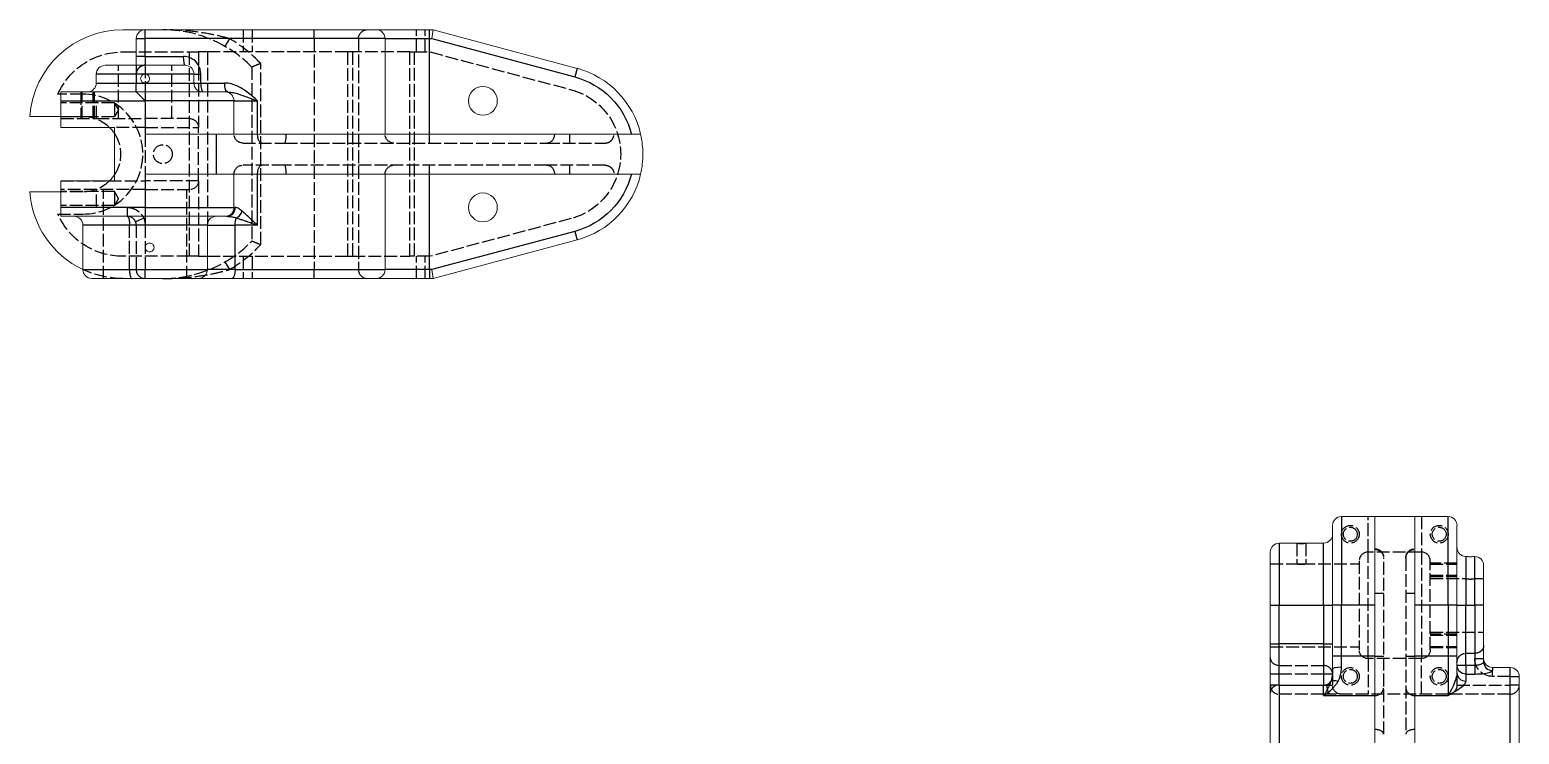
# Model space of a CAD drawing. Header units: millimetres. Extents: x -89 to 443, y 142 to 851.
# Drawn here: x -89 to 443, y 599 to 851 of the extents above; entities that cross this region are included whole.
import ezdxf

# ---------------------------------------------------------------- set-up
doc = ezdxf.new("R2010")
doc.units = ezdxf.units.MM
doc.linetypes.add('Dashed', pattern=[5.7, 4.56, -1.14])
doc.layers.add('Hidden (ANSI)', color=7, linetype='Dashed')
doc.layers.add('Visible Narrow (ANSI)', color=7, linetype='Continuous')
doc.layers.add('Hidden Narrow (ANSI)', color=7, linetype='Dashed', lineweight=25)
doc.layers.add('Visible (ANSI)', color=7, linetype='Continuous', lineweight=5)

msp = doc.modelspace()

# ---------------------------------------------------------------- linework, layer by layer
at = {"layer": 'Hidden (ANSI)'}
for p, q in [((-12.82, 850.97), (-12.82, 843.04)), ((28.37, 847.79), (28.37, 765.24)), ((52.26, 843.04), (52.26, 850.97)), ((-55.78, 843.04), (-31.95, 843.04)), ((-31.95, 843.04), (-28.78, 843.04)), ((-25.6, 843.04), (-28.78, 843.04)), ((-28.78, 843.04), (-28.78, 816.04)), ((24.62, 843.04), (-25.6, 843.04)), ((26.21, 843.04), (24.62, 843.04)), ((46.71, 843.04), (26.21, 843.04)), ((46.71, 843.04), (48.3, 843.04)), ((48.3, 843.04), (53.96, 843.04)), ((53.96, 843.04), (104.39, 829.53)), ((-57.37, 819.22), (-57.37, 838.27)), ((-51, 838.27), (-51, 835.09)), ((-38.29, 819.22), (-38.29, 838.27)), ((-9.73, 837.63), (-9.73, 775.41)), ((-51, 835.09), (-51, 831.92)), ((-70.05, 827.94), (-79, 827.94)), ((-58.8, 824.88), (-77.9, 824.88)), ((-70.36, 819.22), (-70.36, 828.74)), ((-66.39, 819.22), (-66.39, 828.74)), ((-65.2, 819.22), (-65.2, 825.57)), ((-58.8, 824.88), (-58.8, 819.9)), ((-57.3, 822.39), (-58.8, 824.88)), ((-51, 828.74), (-47.83, 825.57)), ((-77.9, 820.01), (-70.05, 820.01)), ((-58.8, 819.9), (-77.9, 819.9)), ((-57.3, 822.39), (-58.8, 819.9)), ((-65.2, 819.22), (-47.83, 819.22)), ((-31.95, 819.22), (-47.83, 819.22)), ((-28.78, 796.99), (-28.78, 816.04)), ((-12.9, 810.48), (2.02, 810.48)), ((2.02, 810.48), (95.7, 810.48)), ((95.7, 810.48), (116.46, 810.48)), ((2.02, 802.55), (-12.9, 802.55)), ((95.7, 802.55), (2.02, 802.55)), ((116.46, 802.55), (95.7, 802.55)), ((-58.8, 793.13), (-77.9, 793.13)), ((-70.05, 793.02), (-77.9, 793.02)), ((-47.83, 793.82), (-65.2, 793.82)), ((-65.2, 787.47), (-65.2, 793.82)), ((-62.71, 762.07), (-62.71, 793.82)), ((-58.8, 793.13), (-58.8, 788.15)), ((-57.3, 790.64), (-58.8, 793.13)), ((-47.83, 793.82), (-31.95, 793.82)), ((-32.95, 762.07), (-32.95, 793.82)), ((-28.78, 796.99), (-28.78, 769.99)), ((-58.8, 788.15), (-77.9, 788.15)), ((-57.3, 790.64), (-58.8, 788.15)), ((-79, 785.1), (-70.05, 785.1)), ((104.39, 783.5), (53.96, 769.99)), ((-51, 781.12), (-51, 765.24)), ((-31.95, 769.99), (-55.78, 769.99)), ((-28.78, 769.99), (-31.95, 769.99)), ((-28.78, 769.99), (-25.6, 769.99)), ((-25.6, 769.99), (24.62, 769.99)), ((-12.82, 769.99), (-12.82, 762.07)), ((24.62, 769.99), (26.21, 769.99)), ((26.21, 769.99), (46.71, 769.99)), ((48.3, 769.99), (46.71, 769.99)), ((53.96, 769.99), (48.3, 769.99)), ((52.26, 762.07), (52.26, 769.99)), ((389.03, 664.3), (389.03, 677)), ((408.05, 677), (408.05, 664.3)), ((363.59, 667.42), (363.59, 660.04)), ((366.77, 667.42), (366.77, 660.04)), ((354.08, 660.13), (385.83, 660.13)), ((385.83, 661.12), (385.83, 629.37)), ((408.05, 664.3), (389, 664.3)), ((394.57, 599.18), (394.57, 662.14)), ((402.49, 662.14), (402.49, 599.18)), ((411.23, 629.37), (411.23, 661.12)), ((411.23, 659.93), (420.75, 659.93)), ((411.23, 655.97), (420.75, 655.97)), ((411.23, 654.79), (423.93, 654.79)), ((427.1, 654.79), (430.28, 654.79)), ((411.23, 635.71), (430.28, 635.71)), ((411.23, 634.53), (420.75, 634.53)), ((354.08, 630.37), (385.83, 630.37)), ((411.23, 630.57), (420.75, 630.57)), ((427.1, 628.09), (423.93, 628.09)), ((376.3, 622.5), (376.3, 620.66)), ((408.05, 626.2), (389, 626.2)), ((389.03, 626.2), (389.03, 613.5)), ((408.05, 613.5), (408.05, 626.2)), ((376.3, 620.66), (376.3, 616.67)), ((420.75, 621.16), (420.75, 616.67)), ((417.58, 613.5), (373.13, 613.5))]:
    msp.add_line(p, q, dxfattribs=at)
at = {"layer": 'Hidden (ANSI)', "ltscale": 0.00573}
for p, q in [((394.57, 662.14), (394.57, 662.34)), ((402.49, 662.34), (402.49, 662.14))]:
    msp.add_line(p, q, dxfattribs=at)
at = {"layer": 'Hidden (ANSI)'}
for centre, radius in [((-41.48, 806.52), 3.37), ((382.65, 670.65), 2.49), ((414.4, 670.65), 2.49), ((382.65, 619.85), 2.49), ((414.4, 619.85), 2.49)]:
    msp.add_circle(centre, radius, dxfattribs=at)
for centre, radius, start, end in [((-41.48, 806.52), 44.45, 60.0736, 90), ((-41.48, 806.52), 44.45, 44.4153, 60.0736), ((-70.05, 806.52), 21.42, 270, 90), ((-54.18, 781.12), 3.18, 0, 90), ((-41.48, 806.52), 44.45, 299.9264, 315.5847), ((-41.48, 806.52), 44.45, 270, 299.9264), ((-47.83, 765.24), 3.17, 180, 270), ((31.55, 765.24), 3.17, 180, 270), ((389, 661.12), 3.17, 90, 180), ((408.05, 661.12), 3.17, 0, 90)]:
    msp.add_arc(centre, radius, start, end, dxfattribs=at)
at = {"layer": 'Hidden (ANSI)', "extrusion": (0, 0, -1)}
for centre, radius, start, end in [((-31.55, 847.79), 3.17, 0, 90), ((55.78, 817.64), 25.4, 23.9068, 90), ((-98.22, 806.52), 23.83, 105, 255), ((70.05, 806.52), 13.49, 90, 135.0991), ((70.05, 806.52), 13.49, 146.4996, 213.5004), ((31.95, 816.04), 3.17, 90, 180), ((12.9, 813.65), 3.17, 270, 0), ((-41.07, 813.65), 3.18, 270, 0), ((12.9, 799.38), 3.17, 0, 90), ((-41.07, 799.38), 3.18, 0, 90), ((70.05, 806.52), 13.49, 224.7488, 270), ((31.95, 796.99), 3.17, 180, 270), ((55.78, 795.39), 25.4, 270, 336.0932), ((55.78, 795.39), 33.32, 270, 295.3631), ((-391.39, 662.34), 3.17, 90, 180), ((-405.67, 662.34), 3.17, 0, 90), ((-389, 629.37), 3.18, 270, 0), ((-408.05, 629.37), 3.17, 180, 270), ((-379.48, 616.67), 3.17, 270, 0), ((-417.58, 616.67), 3.17, 180, 270)]:
    msp.add_arc(centre, radius, start, end, dxfattribs=at)
at = {"layer": 'Hidden (ANSI)'}
for points, knots in [([(-47.83, 838.27), (-47.83, 838.27), (-47.84, 838.27), (-47.9, 838.27), (-47.96, 838.26), (-48.1, 838.26), (-48.19, 838.25), (-48.6, 838.19), (-48.91, 838.09), (-49.53, 837.8), (-49.82, 837.59), (-50.3, 837.11), (-50.48, 836.86), (-50.77, 836.31), (-50.88, 836.03), (-50.98, 835.51), (-51, 835.3), (-51, 835.09)], [-0.5894239, -0.5894239, -0.5894239, -0.5894239, -0.5875107, -0.5875107, -0.563369, -0.563369, -0.5258142, -0.5258142, -0.3951937, -0.3951937, -0.2627816, -0.2627816, -0.1587218, -0.1587218, -0.0637775, -0.0637775, 0, 0, 0, 0]), ([(-6.55, 838.9), (-6.56, 838.89), (-6.56, 838.89), (-6.8, 838.8), (-7.04, 838.7), (-7.5, 838.52), (-7.73, 838.43), (-8.31, 838.2), (-8.64, 838.06), (-9.18, 837.85), (-9.38, 837.77), (-9.66, 837.65), (-9.7, 837.64), (-9.73, 837.63)], [-0.518613, -0.518613, -0.518613, -0.518613, -0.5177572, -0.5177572, -0.4409608, -0.4409608, -0.3645804, -0.3645804, -0.2352199, -0.2352199, -0.115353, -0.115353, 0, 0, 0, 0]), ([(-51, 828.74), (-51, 828.78), (-51, 828.83), (-51, 829.14), (-51, 829.4), (-51, 829.95), (-51, 830.35), (-51, 831.07), (-51, 831.53), (-51, 831.92)], [0.4727132, 0.4727132, 0.4727132, 0.4727132, 0.5922503, 0.5922503, 0.7112389, 0.7112389, 0.8292214, 0.8292214, 0.9462005, 0.9462005, 0.9462005, 0.9462005]), ([(116.46, 810.48), (116.46, 810.48), (116.47, 810.48), (116.68, 810.48), (116.89, 810.5), (117.31, 810.59), (117.51, 810.65), (118.09, 810.9), (118.43, 811.13), (119.01, 811.72), (119.24, 812.07), (119.55, 812.83), (119.63, 813.24), (119.63, 813.65)], [-0.0008147, -0.0008147, -0.0008147, -0.0008147, 0, 0, 0.0637937, 0.0637937, 0.1275799, 0.1275799, 0.2517273, 0.2517273, 0.3756908, 0.3756908, 0.4995618, 0.4995618, 0.4995618, 0.4995618]), ([(116.46, 802.55), (116.46, 802.55), (116.47, 802.55), (116.68, 802.55), (116.89, 802.53), (117.31, 802.45), (117.51, 802.38), (118.09, 802.14), (118.43, 801.9), (119.01, 801.31), (119.24, 800.97), (119.55, 800.2), (119.63, 799.79), (119.63, 799.38)], [-0.5003496, -0.5003496, -0.5003496, -0.5003496, -0.499535, -0.499535, -0.4357447, -0.4357447, -0.3719619, -0.3719619, -0.2478212, -0.2478212, -0.1238643, -0.1238643, 0, 0, 0, 0]), ([(-6.55, 774.14), (-6.56, 774.14), (-6.56, 774.14), (-6.8, 774.23), (-7.04, 774.33), (-7.5, 774.51), (-7.73, 774.6), (-8.31, 774.83), (-8.64, 774.97), (-9.18, 775.18), (-9.38, 775.27), (-9.66, 775.38), (-9.7, 775.4), (-9.73, 775.41)], [-0.0008579, -0.0008579, -0.0008579, -0.0008579, 0, 0, 0.0769876, 0.0769876, 0.1535582, 0.1535582, 0.2832408, 0.2832408, 0.4034061, 0.4034061, 0.5190462, 0.5190462, 0.5190462, 0.5190462]), ([(365.18, 660.13), (364.98, 660.13), (364.77, 660.13), (364.37, 660.13), (364.2, 660.13), (363.91, 660.12), (363.79, 660.11), (363.63, 660.08), (363.59, 660.06), (363.59, 660.02), (363.63, 659.99), (363.79, 659.94), (363.92, 659.91), (364.2, 659.85), (364.38, 659.83), (364.77, 659.79), (364.98, 659.79), (365.38, 659.79), (365.59, 659.79), (365.98, 659.83), (366.16, 659.85), (366.44, 659.91), (366.56, 659.94), (366.73, 659.99), (366.77, 660.02), (366.77, 660.06), (366.73, 660.08), (366.56, 660.11), (366.44, 660.12), (366.16, 660.13), (365.98, 660.13), (365.59, 660.13), (365.38, 660.13), (365.18, 660.13)], [0, 0, 0, 0, 0.0598036, 0.0598036, 0.1196071, 0.1196071, 0.1795496, 0.1795496, 0.239492, 0.239492, 0.2999753, 0.2999753, 0.3604586, 0.3604586, 0.4203195, 0.4203195, 0.4801803, 0.4801803, 0.5400412, 0.5400412, 0.5999021, 0.5999021, 0.6603854, 0.6603854, 0.7208687, 0.7208687, 0.7808111, 0.7808111, 0.8407536, 0.8407536, 0.9005571, 0.9005571, 0.9603607, 0.9603607, 0.9603607, 0.9603607]), ([(423.93, 654.79), (423.94, 654.78), (423.97, 654.78), (424.13, 654.76), (424.25, 654.74), (424.53, 654.7), (424.71, 654.69), (425.1, 654.66), (425.32, 654.65), (425.52, 654.65)], [0.719028, 0.719028, 0.719028, 0.719028, 0.7789462, 0.7789462, 0.8388645, 0.8388645, 0.8987843, 0.8987843, 0.9587041, 0.9587041, 0.9587041, 0.9587041]), ([(425.52, 654.65), (425.72, 654.65), (425.93, 654.66), (426.32, 654.69), (426.5, 654.7), (426.78, 654.74), (426.9, 654.76), (427.06, 654.78), (427.09, 654.78), (427.1, 654.79)], [0, 0, 0, 0, 0.0599198, 0.0599198, 0.1198396, 0.1198396, 0.1797578, 0.1797578, 0.239676, 0.239676, 0.239676, 0.239676]), ([(420.75, 624.87), (420.75, 625.27), (420.85, 625.74), (421.15, 626.47), (421.41, 626.87), (421.97, 627.43), (422.36, 627.7), (423.08, 628), (423.54, 628.09), (423.93, 628.09)], [0.4727132, 0.4727132, 0.4727132, 0.4727132, 0.5922503, 0.5922503, 0.7112389, 0.7112389, 0.8292214, 0.8292214, 0.9462005, 0.9462005, 0.9462005, 0.9462005]), ([(430.28, 630.97), (430.28, 630.97), (430.28, 630.97), (430.28, 630.9), (430.28, 630.85), (430.27, 630.7), (430.26, 630.61), (430.2, 630.22), (430.11, 629.93), (429.81, 629.36), (429.6, 629.1), (429.12, 628.69), (428.87, 628.53), (428.32, 628.28), (428.04, 628.19), (427.53, 628.11), (427.32, 628.09), (427.1, 628.09)], [-0.5894239, -0.5894239, -0.5894239, -0.5894239, -0.5875107, -0.5875107, -0.563369, -0.563369, -0.5258142, -0.5258142, -0.3951937, -0.3951937, -0.2627816, -0.2627816, -0.1587218, -0.1587218, -0.0637775, -0.0637775, 0, 0, 0, 0])]:
    msp.add_open_spline(points, degree=3, knots=knots, dxfattribs=at)
at = {"layer": 'Hidden Narrow (ANSI)'}
for p, q in [((-17.72, 847.79), (-19.3, 845.04)), ((-9.64, 850.97), (-9.64, 843.04)), ((12.5, 847.79), (12.5, 850.97)), ((12.5, 847.79), (12.5, 765.24)), ((49.08, 843.04), (49.08, 850.97)), ((-31.95, 769.99), (-31.95, 843.04)), ((-25.6, 843.04), (-25.6, 781.12)), ((24.62, 769.99), (24.62, 843.04)), ((26.21, 843.04), (26.21, 769.99)), ((46.71, 769.99), (46.71, 843.04)), ((48.3, 843.04), (48.3, 769.99)), ((-47.83, 838.27), (-47.83, 828.74)), ((-6.55, 774.14), (-6.55, 838.9)), ((-70.79, 828.74), (-70.79, 819.22)), ((-65.96, 819.22), (-65.96, 828.74)), ((-77.9, 819.22), (-65.2, 819.22)), ((-47.83, 816.04), (-58.8, 816.04)), ((-47.83, 816.04), (-28.78, 816.04)), ((-47.83, 813.65), (-47.83, 799.38)), ((53.77, 810.48), (53.77, 813.65)), ((103.76, 813.65), (103.76, 810.48)), ((53.77, 799.38), (53.77, 802.55)), ((103.76, 802.55), (103.76, 799.38)), ((-77.9, 796.99), (-47.83, 796.99)), ((-65.2, 793.82), (-77.9, 793.82)), ((-28.78, 796.99), (-47.83, 796.99)), ((-54.18, 787.47), (-54.18, 784.29)), ((-48.34, 783.6), (-51.26, 782.36)), ((-47.83, 784.29), (-47.83, 781.12)), ((-53.38, 765.24), (-53.38, 781.12)), ((-47.83, 781.12), (-47.83, 765.24)), ((-19.3, 767.99), (-17.72, 765.24)), ((-9.64, 769.99), (-9.64, 762.07)), ((49.08, 762.07), (49.08, 769.99)), ((-47.83, 762.07), (-47.83, 765.24)), ((12.5, 762.07), (12.5, 765.24)), ((389, 626.2), (389, 664.3)), ((408.05, 664.3), (408.05, 626.2)), ((420.75, 660.36), (411.23, 660.36)), ((411.23, 655.54), (420.75, 655.54)), ((391.39, 649.64), (394.57, 649.64)), ((402.49, 649.64), (405.67, 649.64)), ((420.75, 634.96), (411.23, 634.96)), ((411.23, 630.14), (420.75, 630.14)), ((357.25, 623.73), (373.13, 623.73)), ((391.39, 627.05), (394.57, 627.05)), ((402.49, 627.05), (405.67, 627.05)), ((427.1, 626.2), (430.28, 626.2)), ((357.25, 620.66), (354.08, 620.66)), ((373.13, 620.66), (357.25, 620.66)), ((376.3, 620.66), (373.13, 620.66)), ((433.45, 619.85), (433.45, 621.91)), ((439.8, 619.85), (433.45, 619.85)), ((439.8, 619.85), (442.98, 619.85)), ((357.25, 616.67), (354.08, 616.67)), ((357.25, 616.67), (373.13, 616.67)), ((373.13, 613.5), (357.25, 613.5)), ((373.13, 616.67), (374.37, 616.67)), ((374.37, 616.67), (376.3, 616.67)), ((439.8, 613.5), (417.58, 613.5)), ((420.75, 616.67), (439.8, 616.67)), ((442.98, 616.67), (439.8, 616.67))]:
    msp.add_line(p, q, dxfattribs=at)
for centre in [(382.65, 670.65), (414.4, 670.65), (382.65, 619.85), (414.4, 619.85)]:
    msp.add_circle(centre, 3.17, dxfattribs=at)
for centre, radius, start, end in [((-41.48, 806.52), 47.63, 42.8334, 60.0736), ((-41.48, 806.52), 47.62, 299.9264, 317.1666), ((357.25, 616.67), 3.18, 180, 270), ((439.8, 616.67), 3.17, 270, 0)]:
    msp.add_arc(centre, radius, start, end, dxfattribs=at)
at = {"layer": 'Hidden Narrow (ANSI)', "extrusion": (0, 0, -1)}
for centre, start, end in [((54.18, 781.12), 156.9361, 180), ((-433.45, 626.2), 270, 0)]:
    msp.add_arc(centre, 6.35, start, end, dxfattribs=at)
for centre, major_axis, ratio, start_param, end_param in [((-6.16, 813.65), (0, -3.18), 0.46875, 0, 1.570796), ((95.7, 813.65), (0, -3.18), 0.845587, 4.712389, 6.283185), ((-6.16, 799.38), (0, 3.18), 0.46875, 4.712389, 6.283185), ((95.7, 799.38), (0, 3.17), 0.845587, 0, 1.570796), ((-54.18, 781.12), (0, 3.18), 0.25, 0, 1.570796), ((391.39, 662.14), (3.18, 0), 0.984568, 4.712389, 6.283185), ((405.67, 662.14), (-3.17, 0), 0.984568, 0, 1.570796), ((357.25, 626.8), (-3.18, 0), 0.968246, 4.712389, 6.283185), ((375.62, 616.67), (0, -3.17), 0.391758, 0, 1.570796)]:
    msp.add_ellipse(centre, major_axis=major_axis, ratio=ratio, start_param=start_param, end_param=end_param, dxfattribs=at)
at = {"layer": 'Hidden Narrow (ANSI)'}
for centre, major_axis, ratio, start_param, end_param in [((2.02, 813.65), (0, -3.17), 0.175, 0, 1.570796), ((2.02, 799.38), (0, 3.18), 0.175, 4.712389, 6.283185), ((-52.59, 765.24), (0, -3.18), 0.25, 4.712389, 6.283185), ((373.13, 620.66), (3.18, 0), 0.968246, 0, 1.570796), ((391.39, 615.83), (3.18, 0), 0.883331, 4.712389, 6.283185), ((405.67, 615.83), (-3.18, 0), 0.883331, 0, 1.570796), ((391.39, 599.18), (3.17, 0), 0.533837, 0, 1.570796), ((405.67, 599.18), (-3.18, 0), 0.533837, 4.712389, 6.283185)]:
    msp.add_ellipse(centre, major_axis=major_axis, ratio=ratio, start_param=start_param, end_param=end_param, dxfattribs=at)
for points, knots in [([(-17.72, 847.79), (-18.65, 848.06), (-19.59, 848.31), (-22.08, 848.92), (-23.65, 849.25), (-27.74, 849.99), (-30.3, 850.34), (-35.75, 850.84), (-38.62, 850.97), (-41.48, 850.97)], [-2.569806, -2.569806, -2.569806, -2.569806, -2.248227, -2.248227, -1.733701, -1.733701, -0.910459, -0.910459, 0.002825, 0.002825, 0.002825, 0.002825]), ([(-54.18, 787.47), (-53.74, 787.47), (-53.3, 787.42), (-52.48, 787.25), (-52.1, 787.13), (-51.51, 786.88), (-51.29, 786.78), (-50.94, 786.58), (-50.81, 786.5), (-50.42, 786.24), (-50.17, 786.05), (-49.57, 785.52), (-49.24, 785.15), (-48.71, 784.38), (-48.5, 784), (-48.34, 783.6)], [0, 0, 0, 0, 0.1308465, 0.1308465, 0.2487927, 0.2487927, 0.322509, 0.322509, 0.3685817, 0.3685817, 0.4607271, 0.4607271, 0.6081598, 0.6081598, 0.7371634, 0.7371634, 0.7371634, 0.7371634]), ([(-41.48, 762.07), (-38.62, 762.07), (-35.75, 762.19), (-30.3, 762.69), (-27.74, 763.04), (-23.65, 763.78), (-22.08, 764.11), (-19.59, 764.72), (-18.65, 764.97), (-17.72, 765.24)], [-2.572631, -2.572631, -2.572631, -2.572631, -1.659347, -1.659347, -0.836105, -0.836105, -0.321579, -0.321579, 0, 0, 0, 0])]:
    msp.add_open_spline(points, degree=3, knots=knots, dxfattribs=at)
at = {"layer": 'Visible (ANSI)'}
for p, q in [((-55.78, 850.97), (-47.83, 850.97)), ((-51, 847.79), (-51, 841.44)), ((-47.83, 850.97), (34.72, 850.97)), ((53.77, 850.97), (34.72, 850.97)), ((37.9, 847.79), (37.9, 813.65)), ((55.01, 850.97), (53.77, 850.97)), ((54.59, 847.79), (55.01, 850.97)), ((106.44, 837.18), (55.01, 850.97)), ((-51, 841.44), (-51, 838.27)), ((-33.55, 838.27), (-62.1, 838.27)), ((-65.28, 831.92), (-65.28, 835.09)), ((-30.38, 831.92), (-30.38, 835.09)), ((-47.83, 828.74), (-77.9, 828.74)), ((-77.9, 825.57), (-77.9, 828.74)), ((-77.9, 825.57), (-77.9, 816.04)), ((-47.83, 828.74), (-19.25, 828.74)), ((-18.32, 828.74), (-19.25, 828.74)), ((-16.08, 825.57), (-16.08, 813.65)), ((-89.02, 820.01), (-77.9, 820.01)), ((-77.9, 816.04), (-58.8, 816.04)), ((-58.8, 816.04), (-58.8, 797.02)), ((-22.43, 813.65), (-47.83, 813.65)), ((-22.43, 813.65), (129.16, 813.65)), ((-47.83, 799.38), (-22.43, 799.38)), ((129.16, 799.38), (-22.43, 799.38)), ((-16.08, 799.38), (-16.08, 787.47)), ((37.9, 765.24), (37.9, 799.38)), ((-77.9, 793.02), (-89.02, 793.02)), ((-77.9, 797.02), (-77.9, 787.47)), ((-58.8, 797.02), (-77.9, 797.02)), ((-77.9, 784.29), (-77.9, 787.47)), ((-77.9, 784.29), (-47.83, 784.29)), ((-19.25, 784.29), (-47.83, 784.29)), ((-19.25, 784.29), (-18.7, 784.29)), ((-70.05, 765.24), (-70.05, 781.12)), ((-25.6, 765.24), (-25.6, 781.12)), ((55.01, 762.07), (106.44, 775.85)), ((-28.78, 762.07), (-66.88, 762.07)), ((-28.78, 762.07), (-16.87, 762.07)), ((34.72, 762.07), (-16.87, 762.07)), ((34.72, 762.07), (53.77, 762.07)), ((53.77, 762.07), (55.01, 762.07)), ((55.01, 762.07), (54.59, 765.24)), ((391.39, 677), (379.48, 677)), ((405.67, 677), (391.39, 677)), ((391.39, 540.32), (391.39, 677)), ((417.58, 677), (405.67, 677)), ((405.67, 677), (405.67, 540.32)), ((376.3, 645.25), (376.3, 673.82)), ((420.75, 673.82), (420.75, 645.25)), ((357.25, 667.47), (373.13, 667.47)), ((354.08, 645.25), (354.08, 664.3)), ((430.28, 645.25), (430.28, 659.52)), ((354.08, 645.25), (354.08, 631.49)), ((376.3, 645.25), (376.3, 627.05)), ((420.75, 627.05), (420.75, 645.25)), ((430.28, 625.05), (430.28, 645.25)), ((354.08, 631.49), (354.08, 613.83)), ((376.3, 627.05), (376.3, 622.5)), ((420.75, 621.16), (420.75, 627.05)), ((433.45, 623.02), (439.8, 623.02)), ((442.98, 619.85), (442.98, 537.3)), ((354.08, 537.3), (354.08, 613.83))]:
    msp.add_line(p, q, dxfattribs=at)
for centre in [(72.82, 825.57), (72.82, 787.47)]:
    msp.add_circle(centre, 5.16, dxfattribs=at)
at = {"layer": 'Visible (ANSI)', "extrusion": (0, 0, -1)}
for centre, radius, start, end in [((55.78, 817.64), 33.32, 4.0757, 90), ((47.83, 847.79), 3.17, 0, 90), ((-34.72, 847.79), 3.18, 90, 180), ((62.1, 835.09), 3.17, 0, 90), ((68.45, 831.92), 3.17, 180, 270), ((27.2, 831.92), 3.18, 270, 0), ((70.05, 806.52), 13.49, 135.0991, 146.4996), ((70.05, 806.52), 13.49, 213.5004, 224.7488), ((55.78, 795.39), 33.32, 295.3631, 355.9243), ((73.23, 781.12), 3.17, 90, 180), ((22.43, 781.12), 3.17, 0, 90), ((66.88, 765.24), 3.17, 270, 0), ((28.78, 765.24), 3.17, 180, 270), ((-34.72, 765.24), 3.17, 180, 270), ((-379.48, 673.82), 3.17, 0, 90), ((-417.58, 673.82), 3.18, 90, 180), ((-373.13, 670.65), 3.17, 180, 270), ((-357.25, 664.3), 3.17, 0, 90), ((-423.93, 665.87), 3.17, 270, 0), ((-427.1, 659.52), 3.17, 90, 180), ((-433.45, 626.2), 3.17, 270, 0)]:
    msp.add_arc(centre, radius, start, end, dxfattribs=at)
at = {"layer": 'Visible (ANSI)'}
for centre, radius, start, end in [((-33.55, 835.09), 3.17, 0, 90), ((98.22, 806.52), 31.75, 12.9911, 75), ((-19.25, 825.57), 3.18, 0, 90), ((98.22, 806.52), 31.75, 285, 347.0089), ((-19.25, 787.47), 3.17, 270, 0), ((439.8, 619.85), 3.17, 0, 90)]:
    msp.add_arc(centre, radius, start, end, dxfattribs=at)
for points, knots in [([(-47.83, 831.92), (-48.03, 831.92), (-48.24, 831.96), (-48.63, 832.12), (-48.81, 832.24), (-49.09, 832.52), (-49.21, 832.7), (-49.38, 833.09), (-49.42, 833.3), (-49.42, 833.7), (-49.38, 833.92), (-49.21, 834.31), (-49.09, 834.49), (-48.81, 834.77), (-48.63, 834.89), (-48.24, 835.05), (-48.03, 835.09), (-47.83, 835.09)], [0.2393381, 0.2393381, 0.2393381, 0.2393381, 0.2991725, 0.2991725, 0.359007, 0.359007, 0.4188416, 0.4188416, 0.4786762, 0.4786762, 0.5385108, 0.5385108, 0.5983454, 0.5983454, 0.6581798, 0.6581798, 0.7180143, 0.7180143, 0.7180143, 0.7180143]), ([(-47.83, 835.09), (-47.63, 835.09), (-47.42, 835.05), (-47.02, 834.89), (-46.85, 834.77), (-46.56, 834.49), (-46.44, 834.31), (-46.28, 833.92), (-46.24, 833.7), (-46.24, 833.5)], [0.7180143, 0.7180143, 0.7180143, 0.7180143, 0.7778487, 0.7778487, 0.8376832, 0.8376832, 0.8975178, 0.8975178, 0.9573524, 0.9573524, 0.9573524, 0.9573524]), ([(-46.24, 833.5), (-46.24, 833.3), (-46.28, 833.09), (-46.44, 832.7), (-46.56, 832.52), (-46.85, 832.24), (-47.02, 832.12), (-47.42, 831.96), (-47.63, 831.92), (-47.83, 831.92)], [0, 0, 0, 0, 0.0598346, 0.0598346, 0.1196692, 0.1196692, 0.1795036, 0.1795036, 0.2393381, 0.2393381, 0.2393381, 0.2393381]), ([(-47.83, 773.17), (-47.83, 773.37), (-47.79, 773.58), (-47.63, 773.97), (-47.5, 774.15), (-47.22, 774.43), (-47.04, 774.55), (-46.65, 774.71), (-46.44, 774.75), (-46.04, 774.75), (-45.83, 774.71), (-45.44, 774.55), (-45.26, 774.43), (-44.98, 774.15), (-44.85, 773.97), (-44.69, 773.58), (-44.65, 773.37), (-44.65, 772.97), (-44.69, 772.75), (-44.85, 772.36), (-44.98, 772.19), (-45.26, 771.9), (-45.44, 771.78), (-45.83, 771.62), (-46.04, 771.58), (-46.44, 771.58), (-46.65, 771.62), (-47.04, 771.78), (-47.22, 771.9), (-47.5, 772.18), (-47.63, 772.36), (-47.79, 772.75), (-47.83, 772.97), (-47.83, 773.17)], [0, 0, 0, 0, 0.0598011, 0.0598011, 0.1196021, 0.1196021, 0.1794652, 0.1794652, 0.2393283, 0.2393283, 0.2994307, 0.2994307, 0.3595331, 0.3595331, 0.4193586, 0.4193586, 0.4791842, 0.4791842, 0.5390097, 0.5390097, 0.5988352, 0.5988352, 0.6589376, 0.6589376, 0.71904, 0.71904, 0.7789031, 0.7789031, 0.8387662, 0.8387662, 0.8985673, 0.8985673, 0.9583683, 0.9583683, 0.9583683, 0.9583683]), ([(365.18, 667.47), (365.38, 667.47), (365.59, 667.47), (365.98, 667.47), (366.16, 667.47), (366.44, 667.47), (366.56, 667.46), (366.73, 667.44), (366.77, 667.43), (366.77, 667.4), (366.73, 667.39), (366.56, 667.35), (366.44, 667.33), (366.16, 667.29), (365.98, 667.27), (365.59, 667.25), (365.38, 667.25), (364.98, 667.25), (364.77, 667.25), (364.38, 667.27), (364.2, 667.29), (363.92, 667.33), (363.79, 667.35), (363.63, 667.39), (363.59, 667.4), (363.59, 667.43), (363.63, 667.44), (363.79, 667.46), (363.91, 667.47), (364.2, 667.47), (364.37, 667.47), (364.77, 667.47), (364.98, 667.47), (365.18, 667.47)], [0, 0, 0, 0, 0.0598011, 0.0598011, 0.1196021, 0.1196021, 0.1794652, 0.1794652, 0.2393283, 0.2393283, 0.2994307, 0.2994307, 0.3595331, 0.3595331, 0.4193586, 0.4193586, 0.4791842, 0.4791842, 0.5390097, 0.5390097, 0.5988352, 0.5988352, 0.6589376, 0.6589376, 0.71904, 0.71904, 0.7789031, 0.7789031, 0.8387662, 0.8387662, 0.8985673, 0.8985673, 0.9583683, 0.9583683, 0.9583683, 0.9583683]), ([(425.52, 662.63), (425.32, 662.63), (425.1, 662.63), (424.71, 662.64), (424.53, 662.65), (424.25, 662.67), (424.13, 662.68), (423.97, 662.7), (423.94, 662.7), (423.93, 662.7)], [0, 0, 0, 0, 0.0598346, 0.0598346, 0.1196692, 0.1196692, 0.1795036, 0.1795036, 0.2393381, 0.2393381, 0.2393381, 0.2393381]), ([(427.1, 662.7), (427.09, 662.7), (427.06, 662.7), (426.9, 662.68), (426.78, 662.67), (426.5, 662.65), (426.32, 662.64), (425.93, 662.63), (425.71, 662.63), (425.52, 662.63)], [0.7180143, 0.7180143, 0.7180143, 0.7180143, 0.7778487, 0.7778487, 0.8376832, 0.8376832, 0.8975178, 0.8975178, 0.9573524, 0.9573524, 0.9573524, 0.9573524])]:
    msp.add_open_spline(points, degree=3, knots=knots, dxfattribs=at)
for points in [[(129.16, 813.65), (129.71, 811.26), (129.97, 808.86), (129.97, 806.52)], [(129.97, 806.52), (129.97, 804.18), (129.71, 801.77), (129.16, 799.38)]]:
    msp.add_open_spline(points, degree=3, dxfattribs=at)
at = {"layer": 'Visible Narrow (ANSI)'}
for p, q in [((-51, 847.79), (-47.83, 847.79)), ((-47.83, 847.79), (-47.83, 850.97)), ((37.9, 847.79), (-47.83, 847.79)), ((-47.83, 841.44), (-47.83, 847.79)), ((37.9, 847.79), (53.77, 847.79)), ((53.77, 847.79), (53.77, 850.97)), ((53.77, 847.79), (54.59, 847.79)), ((53.77, 813.65), (53.77, 847.79)), ((54.59, 847.79), (105.62, 834.12)), ((-47.83, 841.44), (-51, 841.44)), ((-47.83, 841.44), (-47.83, 838.27)), ((-47.83, 841.44), (-34.06, 841.44)), ((106.44, 837.18), (105.62, 834.12)), ((-47.83, 835.09), (-65.28, 835.09)), ((-65.28, 831.92), (-47.83, 831.92)), ((-30.38, 835.09), (-47.83, 835.09)), ((-47.83, 831.92), (-30.38, 831.92)), ((-30.38, 835.09), (-27.94, 835.09)), ((-30.38, 831.92), (-27.94, 831.92)), ((-27.94, 831.92), (-27.94, 835.09)), ((-27.94, 831.92), (-19.37, 831.92)), ((-77.9, 825.57), (-47.83, 825.57)), ((-47.83, 828.74), (-47.83, 825.57)), ((-47.83, 825.57), (-47.83, 813.65)), ((-16.08, 825.57), (-47.83, 825.57)), ((-16.08, 825.57), (-7.64, 825.57)), ((-7.64, 813.65), (-7.64, 825.57)), ((-22.43, 813.65), (-22.43, 799.38)), ((-47.83, 799.38), (-47.83, 787.47)), ((-7.64, 781.12), (-7.64, 799.38)), ((53.77, 765.24), (53.77, 799.38)), ((-47.83, 787.47), (-77.9, 787.47)), ((-47.83, 787.47), (-47.83, 784.29)), ((-47.83, 787.47), (-16.08, 787.47)), ((-15.62, 787.47), (-16.08, 787.47)), ((-25.6, 781.12), (-70.05, 781.12)), ((-25.6, 781.12), (-15.68, 781.12)), ((-7.64, 781.12), (-15.68, 781.12)), ((-15.68, 765.24), (-15.68, 781.12)), ((105.62, 778.92), (54.59, 765.24)), ((105.62, 778.92), (106.44, 775.85)), ((-70.05, 765.24), (-25.6, 765.24)), ((-15.68, 765.24), (-25.6, 765.24)), ((-15.68, 765.24), (37.9, 765.24)), ((53.77, 765.24), (37.9, 765.24)), ((54.59, 765.24), (53.77, 765.24)), ((53.77, 765.24), (53.77, 762.07)), ((379.48, 677), (379.48, 645.25)), ((417.58, 645.25), (417.58, 677)), ((357.25, 667.47), (357.25, 645.25)), ((373.13, 645.25), (373.13, 667.47)), ((423.93, 662.7), (423.93, 645.25)), ((427.1, 645.25), (427.1, 662.7)), ((354.08, 645.25), (357.25, 645.25)), ((357.25, 631.49), (357.25, 645.25)), ((357.25, 645.25), (373.13, 645.25)), ((373.13, 645.25), (373.13, 631.49)), ((373.13, 645.25), (376.3, 645.25)), ((379.48, 645.25), (376.3, 645.25)), ((379.48, 627.05), (379.48, 645.25)), ((391.39, 645.25), (379.48, 645.25)), ((417.58, 645.25), (405.67, 645.25)), ((417.58, 645.25), (417.58, 627.05)), ((420.75, 645.25), (417.58, 645.25)), ((420.75, 645.25), (423.93, 645.25)), ((423.93, 623.77), (423.93, 645.25)), ((423.93, 645.25), (427.1, 645.25)), ((427.1, 645.25), (427.1, 623.77)), ((430.28, 645.25), (427.1, 645.25)), ((354.08, 631.49), (357.25, 631.49)), ((357.25, 616.77), (357.25, 631.49)), ((373.13, 631.49), (357.25, 631.49)), ((373.13, 631.49), (376.3, 631.49)), ((373.13, 631.49), (373.13, 616.77)), ((379.48, 627.05), (376.3, 627.05)), ((391.39, 627.05), (379.48, 627.05)), ((379.48, 623.26), (379.48, 627.05)), ((417.58, 627.05), (405.67, 627.05)), ((417.58, 627.05), (417.58, 613.02)), ((420.75, 627.05), (417.58, 627.05)), ((423.93, 623.77), (420.75, 623.77)), ((423.93, 623.77), (423.93, 620.69)), ((427.1, 623.77), (423.93, 623.77)), ((427.1, 623.77), (427.1, 620.69)), ((433.45, 623.02), (433.45, 621.91)), ((439.8, 537.3), (439.8, 623.02)), ((423.93, 620.69), (427.1, 620.69)), ((423.93, 620.69), (423.93, 618.16)), ((357.25, 616.77), (357.25, 537.3)), ((357.25, 616.77), (373.13, 616.77)), ((373.13, 613.02), (373.13, 616.77)), ((373.13, 613.02), (391.39, 613.02)), ((405.67, 613.02), (417.58, 613.02))]:
    msp.add_line(p, q, dxfattribs=at)
at = {"layer": 'Visible Narrow (ANSI)', "extrusion": (0, 0, -1)}
for start, end in [(105, 165.5356), (194.4644, 255)]:
    msp.add_arc((-98.22, 806.52), 28.58, start, end, dxfattribs=at)
for centre, major_axis, ratio, start_param, end_param in [((-33.55, 841.44), (0, -3.17), 0.160571, 0, 1.570796), ((-18.32, 831.92), (0, -3.18), 0.331914, 0, 1.570796), ((-14.49, 781.12), (0, 3.18), 0.375, 4.712389, 5.652994), ((-15.89, 786.25), (-1.84, -2.59), 0.764268, 4.216051, 5.272678), ((-16.87, 765.24), (0, -3.18), 0.375, 4.712389, 6.283185), ((379.48, 622.5), (-3.18, 0), 0.238675, 0, 1.570796), ((423.93, 623.77), (-3.17, 0), 0.972716, 4.712389, 6.283185)]:
    msp.add_ellipse(centre, major_axis=major_axis, ratio=ratio, start_param=start_param, end_param=end_param, dxfattribs=at)
at = {"layer": 'Visible Narrow (ANSI)'}
for centre, major_axis, ratio, start_param, end_param in [((-27.2, 831.92), (0, -3.17), 0.232, 4.712389, 6.283185), ((-18.7, 787.47), (0, -3.18), 0.971099, 0, 1.570796), ((433.45, 625.05), (-3.17, 0), 0.987024, 0, 1.570796), ((373.13, 619.71), (3.18, 0), 0.927025, 4.712389, 5.652994), ((378.26, 616.24), (-2.85, 1.39), 0.526188, 4.963669, 6.020295), ((423.93, 621.16), (-3.18, 0), 0.94331, 0, 1.570796), ((357.25, 613.83), (-3.18, 0), 0.927025, 4.712389, 6.283185)]:
    msp.add_ellipse(centre, major_axis=major_axis, ratio=ratio, start_param=start_param, end_param=end_param, dxfattribs=at)
for points, knots in [([(-27.94, 835.09), (-27.94, 836.28), (-28.27, 837.46), (-29.42, 839.37), (-30.19, 840.12), (-31.64, 840.96), (-32.25, 841.19), (-33.26, 841.4), (-33.67, 841.44), (-34.06, 841.44)], [0, 0, 0, 0, 0.355786, 0.355786, 0.676494, 0.676494, 0.876937, 0.876937, 1.002214, 1.002214, 1.002214, 1.002214]), ([(-7.64, 825.57), (-8.84, 826.63), (-10.08, 827.72), (-12.56, 829.56), (-13.79, 830.34), (-15.93, 831.29), (-16.79, 831.58), (-18.24, 831.86), (-18.81, 831.92), (-19.37, 831.92)], [-1.492846, -1.492846, -1.492846, -1.492846, -0.962886, -0.962886, -0.485175, -0.485175, -0.186606, -0.186606, 0, 0, 0, 0]), ([(-18.32, 828.74), (-17.97, 828.74), (-17.61, 828.71), (-16.64, 828.58), (-16.02, 828.43), (-14.36, 827.96), (-13.26, 827.56), (-10.7, 826.64), (-9.2, 826.1), (-7.64, 825.57)], [0, 0, 0, 0, 0.186606, 0.186606, 0.485175, 0.485175, 0.962886, 0.962886, 1.492846, 1.492846, 1.492846, 1.492846]), ([(-13.28, 786.25), (-13.41, 786.36), (-13.53, 786.46), (-13.85, 786.7), (-14.04, 786.83), (-14.51, 787.11), (-14.77, 787.24), (-15.24, 787.42), (-15.45, 787.47), (-15.62, 787.47)], [0, 0, 0, 0, 0.0878053, 0.0878053, 0.2282938, 0.2282938, 0.4530754, 0.4530754, 0.7024425, 0.7024425, 0.7024425, 0.7024425]), ([(-18.7, 784.29), (-18.35, 784.29), (-17.97, 784.27), (-17.19, 784.18), (-16.81, 784.11), (-16.17, 783.97), (-15.92, 783.91), (-15.51, 783.79), (-15.35, 783.74), (-15.19, 783.68)], [-0.7024425, -0.7024425, -0.7024425, -0.7024425, -0.4530754, -0.4530754, -0.2282938, -0.2282938, -0.0878053, -0.0878053, 0, 0, 0, 0]), ([(-15.19, 783.68), (-14.8, 783.57), (-14.39, 783.44), (-13.59, 783.18), (-13.2, 783.05), (-12.56, 782.84), (-12.31, 782.75), (-11.9, 782.61), (-11.74, 782.56), (-11.27, 782.39), (-10.95, 782.28), (-10.11, 781.98), (-9.58, 781.8), (-8.59, 781.45), (-8.12, 781.28), (-7.64, 781.12)], [-1.03825, -1.03825, -1.03825, -1.03825, -0.852301, -0.852301, -0.684686, -0.684686, -0.579926, -0.579926, -0.514451, -0.514451, -0.383501, -0.383501, -0.173982, -0.173982, 0.009348, 0.009348, 0.009348, 0.009348]), ([(-7.64, 781.12), (-8.02, 781.45), (-8.39, 781.78), (-9.17, 782.48), (-9.58, 782.85), (-10.21, 783.44), (-10.46, 783.67), (-10.81, 784), (-10.93, 784.11), (-11.23, 784.39), (-11.41, 784.56), (-11.88, 784.99), (-12.15, 785.25), (-12.72, 785.76), (-13.01, 786.02), (-13.28, 786.25)], [-0.009348, -0.009348, -0.009348, -0.009348, 0.173982, 0.173982, 0.383501, 0.383501, 0.514451, 0.514451, 0.579926, 0.579926, 0.684686, 0.684686, 0.852301, 0.852301, 1.03825, 1.03825, 1.03825, 1.03825]), ([(376.3, 622.5), (376.3, 621.84), (376.28, 621.23), (376.19, 620.14), (376.13, 619.67), (375.98, 618.94), (375.92, 618.68), (375.8, 618.27), (375.75, 618.12), (375.69, 617.98)], [-0.7024425, -0.7024425, -0.7024425, -0.7024425, -0.4530754, -0.4530754, -0.2282938, -0.2282938, -0.0878053, -0.0878053, 0, 0, 0, 0]), ([(378.26, 618.04), (378.37, 618.23), (378.47, 618.42), (378.71, 618.93), (378.84, 619.26), (379.12, 620.14), (379.25, 620.7), (379.43, 621.92), (379.48, 622.58), (379.48, 623.26)], [0, 0, 0, 0, 0.0878053, 0.0878053, 0.2282938, 0.2282938, 0.4530754, 0.4530754, 0.7024425, 0.7024425, 0.7024425, 0.7024425]), ([(430.28, 625.05), (430.28, 624.98), (430.26, 624.91), (430.15, 624.72), (430.04, 624.6), (429.62, 624.3), (429.24, 624.13), (428.29, 623.86), (427.7, 623.77), (427.1, 623.77)], [-1.002214, -1.002214, -1.002214, -1.002214, -0.876937, -0.876937, -0.676494, -0.676494, -0.355786, -0.355786, 0, 0, 0, 0]), ([(373.13, 613.02), (373.46, 613.22), (373.79, 613.44), (374.49, 613.94), (374.86, 614.22), (375.45, 614.72), (375.68, 614.92), (376.01, 615.23), (376.12, 615.34), (376.4, 615.62), (376.57, 615.8), (377, 616.28), (377.26, 616.59), (377.77, 617.27), (378.03, 617.65), (378.26, 618.04)], [-0.009348, -0.009348, -0.009348, -0.009348, 0.173982, 0.173982, 0.383501, 0.383501, 0.514451, 0.514451, 0.579926, 0.579926, 0.684686, 0.684686, 0.852301, 0.852301, 1.03825, 1.03825, 1.03825, 1.03825]), ([(375.69, 617.98), (375.58, 617.65), (375.45, 617.32), (375.19, 616.72), (375.06, 616.44), (374.85, 615.99), (374.76, 615.82), (374.62, 615.54), (374.57, 615.44), (374.4, 615.13), (374.29, 614.93), (373.99, 614.41), (373.81, 614.1), (373.46, 613.53), (373.29, 613.27), (373.13, 613.02)], [-1.03825, -1.03825, -1.03825, -1.03825, -0.852301, -0.852301, -0.684686, -0.684686, -0.579926, -0.579926, -0.514451, -0.514451, -0.383501, -0.383501, -0.173982, -0.173982, 0.009348, 0.009348, 0.009348, 0.009348]), ([(420.75, 621.16), (420.75, 620.88), (420.72, 620.57), (420.59, 619.75), (420.44, 619.21), (419.97, 617.75), (419.58, 616.8), (418.65, 614.84), (418.11, 613.85), (417.58, 613.02)], [0, 0, 0, 0, 0.186606, 0.186606, 0.485175, 0.485175, 0.962886, 0.962886, 1.492846, 1.492846, 1.492846, 1.492846]), ([(417.58, 613.02), (418.64, 613.66), (419.73, 614.28), (421.57, 615.44), (422.36, 615.99), (423.31, 616.87), (423.6, 617.22), (423.87, 617.76), (423.93, 617.97), (423.93, 618.16)], [-1.492846, -1.492846, -1.492846, -1.492846, -0.962886, -0.962886, -0.485175, -0.485175, -0.186606, -0.186606, 0, 0, 0, 0]), ([(427.1, 620.69), (428.29, 620.69), (429.47, 620.77), (431.38, 621.03), (432.13, 621.2), (432.97, 621.48), (433.2, 621.6), (433.41, 621.78), (433.45, 621.85), (433.45, 621.91)], [0, 0, 0, 0, 0.355786, 0.355786, 0.676494, 0.676494, 0.876937, 0.876937, 1.002214, 1.002214, 1.002214, 1.002214])]:
    msp.add_open_spline(points, degree=3, knots=knots, dxfattribs=at)

doc.saveas('drawing.dxf')
